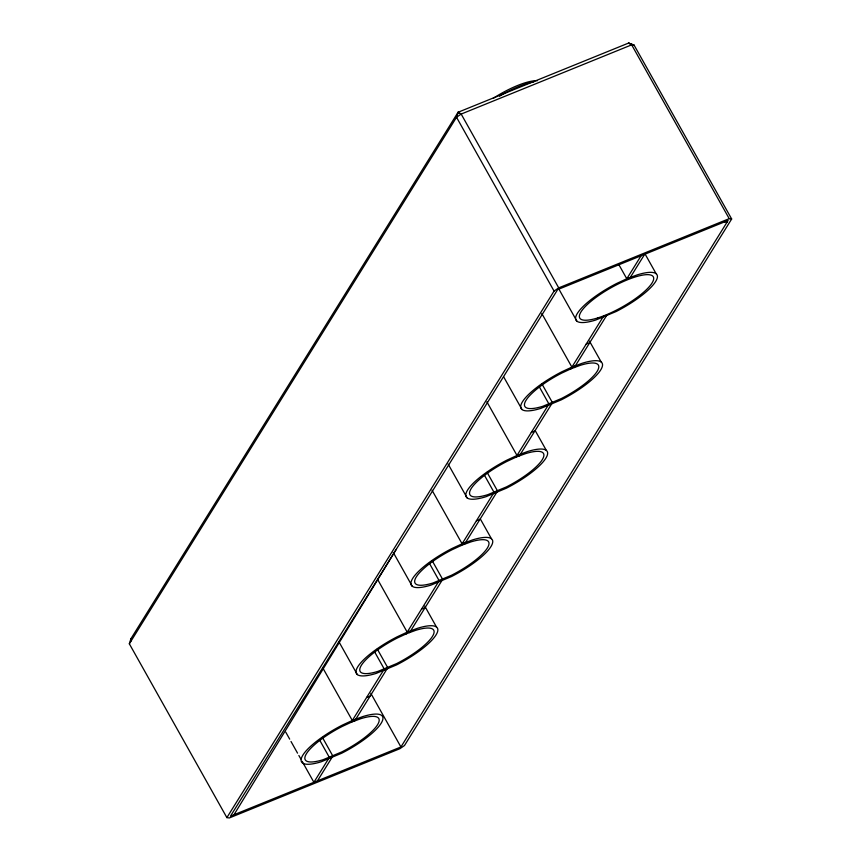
<?xml version="1.0" encoding="UTF-8"?>
<svg xmlns="http://www.w3.org/2000/svg" width="861" height="861" viewBox="0 0 861 861"><rect width="100%" height="100%" fill="white"/><g stroke="black" fill="none" stroke-linecap="round" stroke-linejoin="round"><path stroke-width="1.29" d="M129.333 643.802L130.894 638.797L458.074 112.264L628.573 43.072L634.116 45.17L731.667 218.995L404.476 745.529L399.827 748.736L229.338 817.95L226.884 817.627L129.333 643.802L456.524 117.268L458.084 112.274L461.173 114.061L558.714 287.875L729.213 218.662L731.667 218.995M226.884 817.627L554.064 291.083L456.524 117.268L458.074 112.264L461.173 114.061L631.662 44.847L634.116 45.17L628.573 43.05L631.662 44.847L729.213 218.662M233.988 814.743L396.221 549.383M351.191 722.293L384.264 669.062L374.449 651.573M406.091 633.944L439.164 580.723L429.348 563.234M460.99 545.594L494.063 492.374L484.248 474.885M515.879 457.256L548.952 404.024L539.137 386.535M570.778 368.906L603.335 316.514L606.887 315.072L574.276 367.55M641.09 255.76L626.399 279.405L629.951 277.963L644.641 254.318M317.451 780.852L332.863 756.055L322.401 737.403M354.689 720.937L387.762 667.705L377.29 649.054M409.588 632.587L442.662 579.367L432.19 560.705M464.488 544.238L497.561 491.018L487.089 472.366M519.377 455.899L552.45 402.668L541.989 384.017M400.925 746.971L728.115 220.438L557.616 289.64L230.436 816.185L400.925 746.971L370.833 693.342M456.524 117.268L461.173 114.061M554.064 291.083L558.714 287.875M586.19 344.109L589.742 342.667M571.5 367.744L575.051 366.302M548.435 404.864L551.987 403.422M531.291 432.448L534.842 431.006M516.6 456.093L520.152 454.651M493.547 493.202L497.098 491.76M476.402 520.797L479.954 519.355M461.711 544.443L465.263 543M438.647 581.552L442.199 580.11M421.503 609.147L425.054 607.705M406.812 632.781L410.363 631.339M383.748 669.89L387.299 668.448M366.603 697.485L370.155 696.043M351.912 721.131L355.464 719.688M328.848 758.24L332.4 756.797M724.564 221.88L727.018 222.203M645.007 253.898L656.125 273.712M618.941 264.779L626.786 278.77M589.451 341.074L601.226 362.061M558.585 288.532L576.902 321.175M541.795 313.49L571.887 367.12M535.208 430.586L546.337 450.4M503.685 376.881L522.003 409.524M486.895 401.829L516.998 455.458M480.309 518.925L491.437 538.749M448.129 464.057L467.103 497.862M432.007 490.178L462.099 543.808M424.764 606.112L436.538 627.099M393.24 552.396L412.215 586.212M377.764 579.69L407.199 632.157M338.997 641.908L357.315 674.561M322.864 668.028L352.3 720.496M319.549 739.922L329.365 757.411L313.899 782.294L302.125 761.318M285.766 732.162L289.694 739.158M291.007 741.493L297.54 753.149M298.853 755.484L300.812 758.982M130.894 638.797L131.249 640.928M493.062 98.455A40.058 10.569 -29.3 0 1 537.372 80.708M499.488 96.195A42.167 11.128 -29.3 0 1 533.949 81.827M627.411 278.48L616.831 283.387A46.429 12.248 -29.3 0 0 577.064 313.899A46.429 12.248 -29.3 0 0 595.78 320.023L616.196 311.499A46.429 12.248 -29.3 0 0 655.964 280.987A46.429 12.248 -29.3 0 0 637.248 274.874L627.411 278.48M572.511 366.829L561.932 371.737A46.429 12.248 -29.3 0 0 522.164 402.248A46.429 12.248 -29.3 0 0 540.88 408.362L561.297 399.848A46.429 12.248 -29.3 0 0 601.064 369.337A46.429 12.248 -29.3 0 0 582.348 363.213L572.511 366.829M571.51 368.562L561.899 373.017A42.167 11.128 -29.3 0 0 525.78 400.742A42.167 11.128 -29.3 0 0 542.785 406.295L561.329 398.557A42.167 11.128 -29.3 0 0 597.448 370.843A42.167 11.128 -29.3 0 0 580.454 365.279L571.51 368.562M517.612 455.178L507.032 460.075A46.429 12.248 -29.3 0 0 467.265 490.587A46.429 12.248 -29.3 0 0 485.981 496.711L506.408 488.187A46.429 12.248 -29.3 0 0 546.165 457.675A46.429 12.248 -29.3 0 0 527.459 451.562L517.612 455.178M516.622 456.911L507.011 461.367A42.167 11.128 -29.3 0 0 470.881 489.08A42.167 11.128 -29.3 0 0 487.886 494.644L506.429 486.906A42.167 11.128 -29.3 0 0 542.559 459.193A42.167 11.128 -29.3 0 0 525.554 453.629L516.622 456.911M462.723 543.517L452.133 548.425A46.429 12.248 -29.3 0 0 412.376 578.936A46.429 12.248 -29.3 0 0 431.092 585.06L451.508 576.536A46.429 12.248 -29.3 0 0 491.276 546.025A46.429 12.248 -29.3 0 0 472.56 539.912L462.723 543.517M461.722 545.261L452.111 549.716A42.167 11.128 -29.3 0 0 415.992 577.43A42.167 11.128 -29.3 0 0 432.986 582.983L451.541 575.245A42.167 11.128 -29.3 0 0 487.66 547.531A42.167 11.128 -29.3 0 0 470.655 541.978L461.722 545.261M407.823 631.866L397.244 636.774A46.429 12.248 -29.3 0 0 357.476 667.286A46.429 12.248 -29.3 0 0 376.192 673.399L396.609 664.886A46.429 12.248 -29.3 0 0 436.376 634.374A46.429 12.248 -29.3 0 0 417.66 628.25L407.823 631.866M406.822 633.599L397.212 638.055A42.167 11.128 -29.3 0 0 361.093 665.779A42.167 11.128 -29.3 0 0 378.087 671.332L396.641 663.594A42.167 11.128 -29.3 0 0 432.76 635.881A42.167 11.128 -29.3 0 0 415.766 630.317L406.822 633.599M352.924 720.216L342.344 725.113A46.429 12.248 -29.3 0 0 302.577 755.624A46.429 12.248 -29.3 0 0 321.293 761.748L341.709 753.224A46.429 12.248 -29.3 0 0 381.477 722.713A46.429 12.248 -29.3 0 0 362.761 716.6L352.924 720.216M351.923 721.948L342.312 726.404A42.167 11.128 -29.3 0 0 306.193 754.118A42.167 11.128 -29.3 0 0 323.198 759.682L341.742 751.944A42.167 11.128 -29.3 0 0 377.861 724.219A42.167 11.128 -29.3 0 0 360.867 718.666L351.923 721.948M597.674 317.946A42.167 11.128 -29.3 0 0 653.693 278.544A42.167 11.128 -29.3 0 0 598.169 295.84A42.167 11.128 -29.3 0 0 597.674 317.946"/></g></svg>
